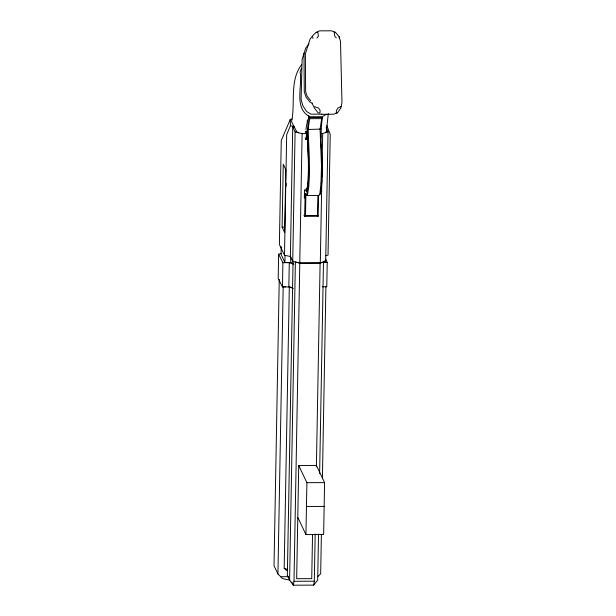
<?xml version="1.0" encoding="UTF-8"?>
<svg xmlns="http://www.w3.org/2000/svg" width="616" height="616" viewBox="0 0 616 616"><rect width="100%" height="100%" fill="white"/><g stroke="black" fill="none" stroke-linecap="round" stroke-linejoin="round"><path stroke-width="0.92" d="M281.312 253.561L278.632 254.208L278.193 278.455L282.459 286.925L288.842 286.94L293.339 288.473M279.248 279.502L274.028 565.727L277.931 573.943L280.696 576.699L288.311 576.668M281.212 246.723L281.073 254.393L284.915 262.485L290.683 262.462L293.139 263.309M282.113 227.181L283.26 164.264L285.816 169.646L284.669 232.571L282.113 227.181L284.53 227.173M282.459 286.925L282.898 262.685L278.632 254.208M277.931 573.943L283.168 286.756L285.801 286.748M326.087 127.651L328.043 131.778L325.687 261.315L320.305 263.063L299.753 263.147L292.731 261.446L290.382 256.495L284.492 255.27L286.686 134.719L290.421 125.718L290.298 119.396L292.007 119.05M286.086 186.286L286.14 183.414M284.915 262.485L285.039 255.771M288.842 286.94L289.281 262.693L282.898 262.685M286.817 570.632L284.184 568.322L289.312 286.733L291.907 287.595M290.382 256.495L292.739 126.965L294.41 126.958M290.683 262.462L290.791 256.695M292.731 261.446L295.095 131.916L292.739 126.965M318.526 534.003L317.687 580.103L313.706 585.115L293.385 585.2L289.589 580.218L287.341 575.49L293.07 260.999M289.589 580.218L295.387 261.939L299.792 263.009L320.112 262.932L322.645 262.1M299.753 263.147L302.11 133.618L295.095 131.916M291.892 582.051L293.385 585.2L293.994 581.288L299.792 263.009M297.782 517.394L305.944 534.588L323.639 534.519L324.586 482.613L316.424 465.419L298.729 465.488L296.666 578.701L311.735 578.64L312.535 534.572M305.944 534.588L306.891 482.682L298.729 465.488M313.706 585.115L314.314 581.204L315.169 534.149M316.393 466.92L320.112 262.932M320.305 263.063L321.829 179.572M321.868 177.647L322.668 133.533L328.043 131.778M319.627 473.504L323.485 261.823M325.055 260.406L325.025 262.324L323.1 262.331M321.39 534.388L320.674 573.773L317.81 576.545M322.407 478.686L325.91 286.586M325.702 259.113L327.219 262.508L326.773 286.748L322.245 286.794M308.909 115.723C304.843 141.719 311.958 168.491 306.676 194.494L306.26 194.748L305.174 193.732L304.612 216.285L318.125 216.231L318.572 195.295M319.773 194.695L320.189 194.44C325.533 169.03 318.272 142.835 322.484 117.448L308.963 117.502L309.694 118.68L308.092 129.144L309.371 158.52L309.301 177.808L308.708 187.295L307.461 195.257L307.03 195.518L305.174 193.732M304.335 198.144L304.504 189.751L306.599 191.537C309.91 171.494 307.854 150.905 306.891 130.754L305.952 139.501L306.86 139.162L307.607 132.271M303.965 215.269L304.612 216.285L305.474 215.631L305.921 194.487L305.082 194.402M317.479 215.215L318.125 216.231L317.456 215.585L317.887 195.403M321.221 183.922L321.46 180.788M307.068 122.561L307.453 119.758M307.03 195.518L319.011 195.472L319.889 193.586L321.028 182.837L321.467 165.673L320.081 129.098L321.675 118.626L322.484 117.448M328.29 113.614L326.426 131.531L325.279 132.694M320.59 189.428L320.828 187.895M306.937 123.5L305.913 129.499M305.274 133.071L305.59 131.285M304.004 53.322L302.102 59.59L301.116 99.407L302.772 105.629L306.676 111.542L311.003 114.183L321.914 114.153M301.486 68.114L300.131 72.134C302.641 86.209 293.539 108.555 309.917 116.755L322.291 116.701L326.311 114.345M290.298 119.396L281.273 140.487L279.379 244.498L284.492 255.27M321.606 114.283L333.595 114.237L337.506 112.736L340.864 108.023L341.972 102.518L340.502 41.388L339.131 36.66L335.528 32.409L331.508 30.8L319.512 30.846L316.124 32.486L313.459 34.827L310.079 39.047L305.344 53.885L305.636 91.653L307.199 96.312L310.741 100.724M308.97 43.875L305.675 48.14L303.981 53.507L304.281 91.938L306.06 97.197L310.01 102.071L312.551 103.373M301.655 64.688C289.258 80.557 295.557 103.365 291.553 121.768L296.696 131.647L298.514 132.802M316.901 38.023L318.403 36.236L317.841 32.224L316.124 32.486M307.261 129.529L320.081 129.098L320.797 128.444M341.01 106.576L337.984 107.962L336.475 110.441L336.228 112.928L337.506 112.736M325.687 255.725L328.035 255.093L330.23 134.542L326.827 125.572M322.684 262.547L327.219 262.508M309.694 118.68L321.675 118.626M302.11 133.618L305.852 133.603M320.797 133.541L322.668 133.533M307.461 188.966L305.682 188.973L307.022 190.975M305.474 215.631L317.456 215.585M306.891 482.682L324.586 482.613M306.46 506.475L324.155 506.398M293.994 581.288L314.314 581.204M335.528 32.409L334.172 32.155L334.734 36.167L336.305 37.946M290.421 125.718L294.132 126.419M284.184 568.322L287.641 569.477M314.591 106.676L318.58 108.039L320.143 110.51L319.889 112.99L318.102 112.813L314.445 108.131L312.104 103.296M289.281 262.693L293.778 264.226M320.081 129.098L320.774 129.476M307.284 128.498L308.092 129.144M287.341 575.49L288.427 576.915M305.29 138.076L305.952 139.501M339.131 36.66L339.37 38.346M312.712 36.767L312.951 38.454M320.628 132.825L320.89 137.46M321.236 144.583L321.529 151.944M290.036 580.026A15.469 3.272 1 0 1 280.988 577.207"/></g></svg>
